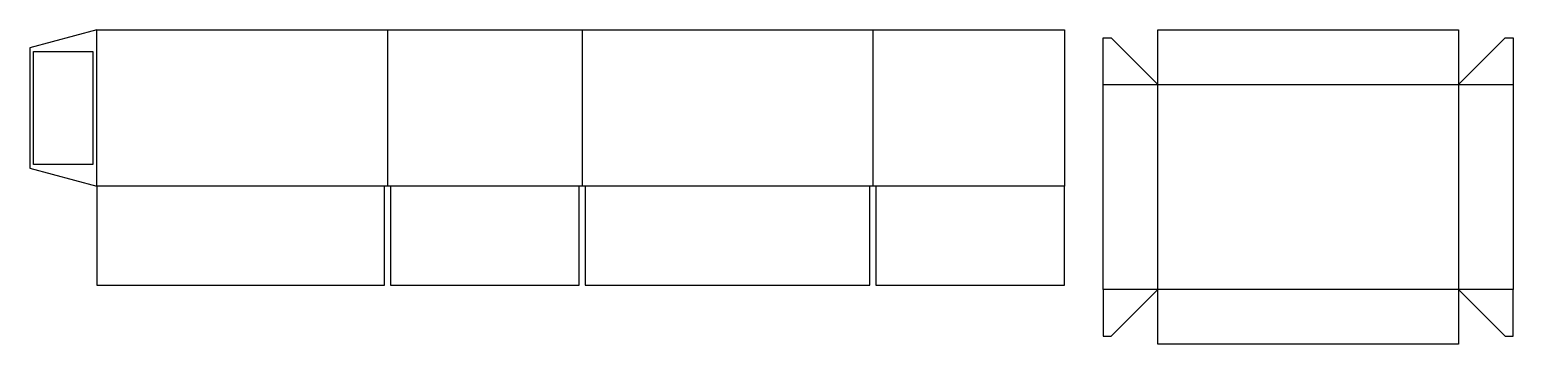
# Model space of a CAD drawing. Header units: millimetres. Extents: x 0 to 774, y 0 to 164.
import ezdxf

# ---------------------------------------------------------------- set-up
doc = ezdxf.new("R2010")
doc.units = ezdxf.units.MM
for name, color, linetype in [('CREASE', 5, 'CONTINUOUS'), ('CUT', 1, 'CONTINUOUS'), ('GLUE', 2, 'CONTINUOUS')]:
    doc.layers.add(name, color=color, linetype=linetype)

msp = doc.modelspace()

# ---------------------------------------------------------------- linework, layer by layer
at = {"layer": 'CREASE'}
for p, q in [((35, 82.4), (35, 164)), ((186.6, 164), (186.6, 82.4)), ((288.2, 164), (288.2, 82.4)), ((439.8, 164), (439.8, 82.4)), ((559.8, 135.4), (588.4, 135.4)), ((588.4, 135.4), (745.2, 135.4)), ((588.4, 28.6), (588.4, 135.4)), ((745.2, 135.4), (745.2, 28.6)), ((745.2, 135.4), (773.8, 135.4)), ((185, 82.4), (35, 82.4)), ((286.6, 82.4), (188.2, 82.4)), ((438.2, 82.4), (289.8, 82.4)), ((539.8, 82.4), (441.4, 82.4)), ((588.4, 28.6), (559.8, 28.6)), ((745.2, 28.6), (588.4, 28.6)), ((773.8, 28.6), (745.2, 28.6))]:
    msp.add_line(p, q, dxfattribs=at)
at = {"layer": 'CUT'}
for p, q in [((35, 164), (0, 154.622)), ((35, 164), (186.6, 164)), ((186.6, 164), (288.2, 164)), ((288.2, 164), (439.8, 164)), ((439.8, 164), (539.8, 164)), ((539.8, 164), (539.8, 82.4)), ((588.4, 164), (745.2, 164)), ((588.4, 135.4), (588.4, 164)), ((745.2, 164), (745.2, 135.4)), ((559.8, 135.4), (559.8, 159.71)), ((559.8, 159.71), (564.09, 159.71)), ((564.09, 159.71), (588.4, 135.4)), ((745.2, 135.4), (769.51, 159.71)), ((769.51, 159.71), (773.8, 159.71)), ((773.8, 159.71), (773.8, 135.4)), ((0, 154.622), (0, 91.778)), ((559.8, 28.6), (559.8, 135.4)), ((773.8, 135.4), (773.8, 28.6)), ((0, 91.778), (35, 82.4)), ((35, 82.4), (35, 30.8)), ((186.6, 82.4), (185, 82.4)), ((185, 30.8), (185, 82.4)), ((188.2, 82.4), (186.6, 82.4)), ((188.2, 82.4), (188.2, 30.8)), ((288.2, 82.4), (286.6, 82.4)), ((286.6, 30.8), (286.6, 82.4)), ((289.8, 82.4), (288.2, 82.4)), ((289.8, 82.4), (289.8, 30.8)), ((439.8, 82.4), (438.2, 82.4)), ((438.2, 30.8), (438.2, 82.4)), ((441.4, 82.4), (439.8, 82.4)), ((441.4, 82.4), (441.4, 30.8)), ((539.8, 30.8), (539.8, 82.4)), ((35, 30.8), (185, 30.8)), ((188.2, 30.8), (286.6, 30.8)), ((289.8, 30.8), (438.2, 30.8)), ((441.4, 30.8), (539.8, 30.8)), ((559.8, 28.6), (559.8, 4.29)), ((564.09, 4.29), (588.4, 28.6)), ((588.4, 0), (588.4, 28.6)), ((745.2, 28.6), (745.2, 0)), ((745.2, 28.6), (769.51, 4.29)), ((773.8, 4.29), (773.8, 28.6)), ((559.8, 4.29), (564.09, 4.29)), ((745.2, 0), (588.4, 0)), ((769.51, 4.29), (773.8, 4.29))]:
    msp.add_line(p, q, dxfattribs=at)
at = {"layer": 'GLUE'}
for p, q in [((2, 152.622), (33, 152.622)), ((2, 93.778), (2, 152.622)), ((33, 152.622), (33, 93.778)), ((33, 93.778), (2, 93.778))]:
    msp.add_line(p, q, dxfattribs=at)

doc.saveas('drawing.dxf')
